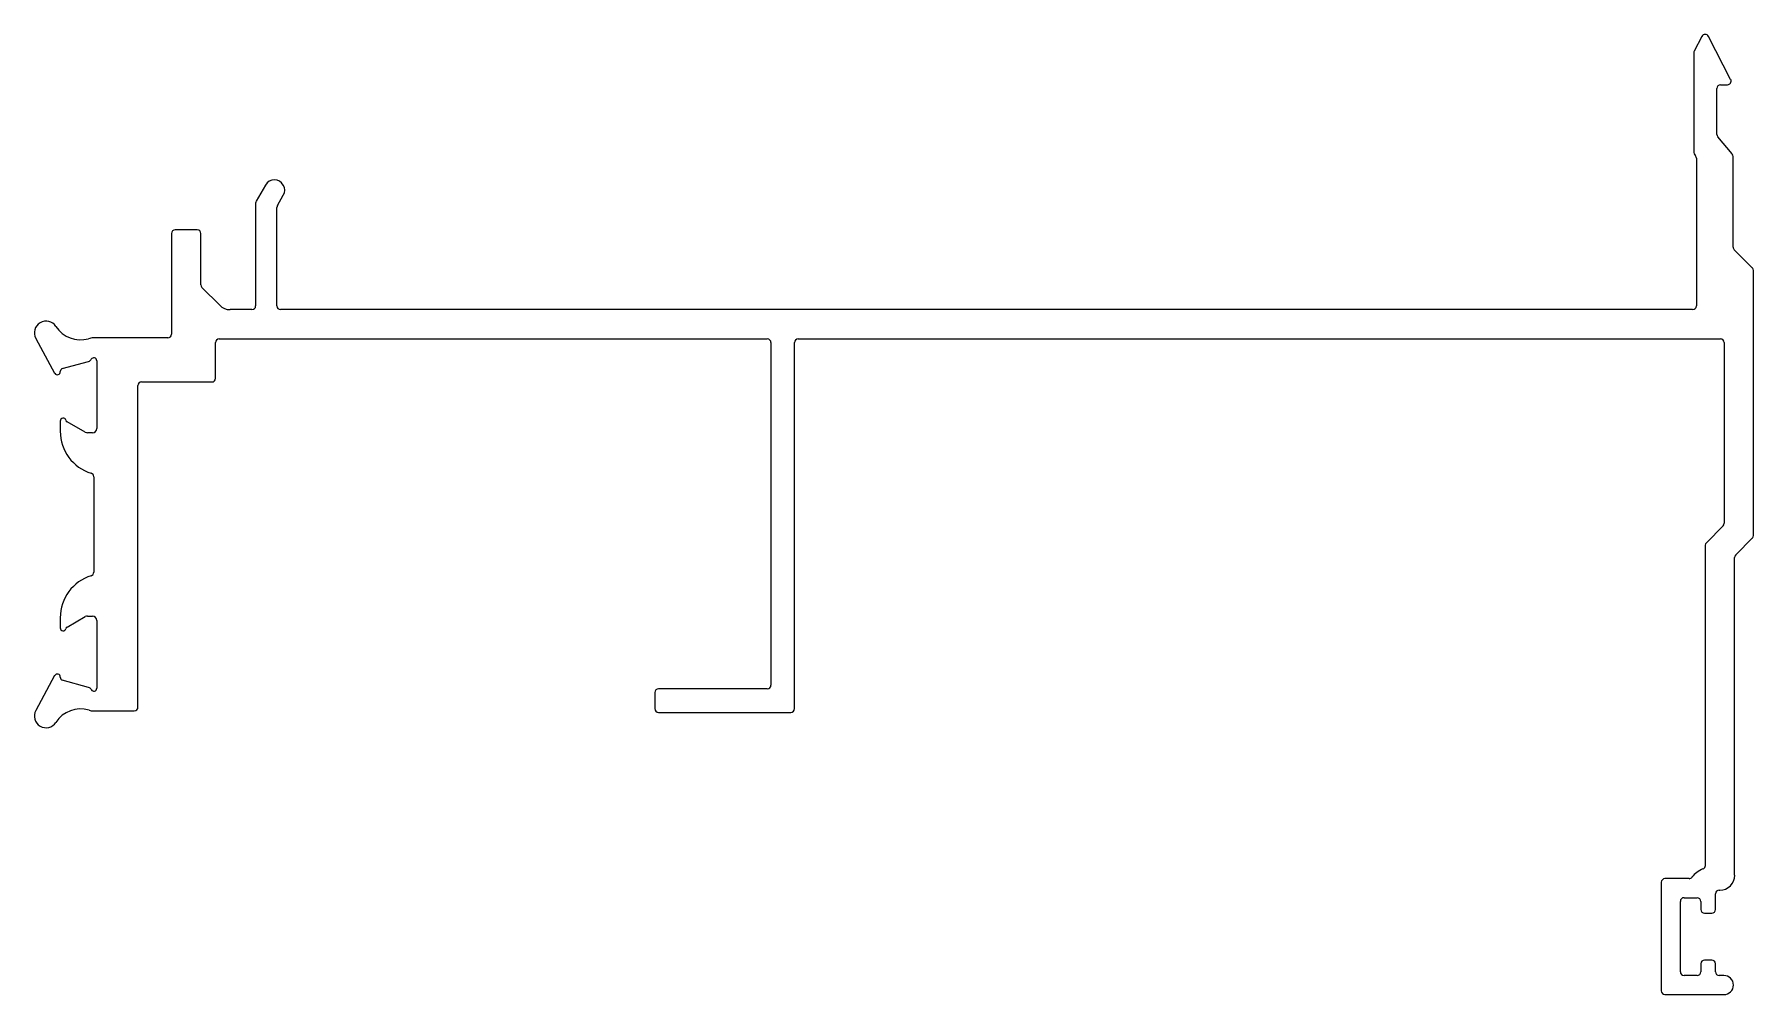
# Model space of a CAD drawing. Extents: x -53 to 65, y -13 to 52.
import ezdxf

# ---------------------------------------------------------------- set-up
doc = ezdxf.new("R2010")
doc.units = 0
doc.header["$MEASUREMENT"] = 0
doc.layers.get('0').update_dxf_attribs({"linetype": 'CONTINUOUS'})

msp = doc.modelspace()

# ---------------------------------------------------------------- linework, layer by layer
for p, q in [((61.11, 52.28), (60.59, 51.27)), ((63.07, 49.34), (61.56, 52.28)), ((60.56, 51.16), (60.56, 44.36)), ((62.13, 45.6), (62.13, 48.73)), ((62.38, 48.98), (62.85, 48.98)), ((63.18, 44.27), (62.19, 45.44)), ((60.62, 44.2), (60.68, 44.13)), ((60.73, 43.97), (60.73, 33.91)), ((63.23, 37.92), (63.23, 44.1)), ((-36.81, 42.15), (-37.45, 41.04)), ((-36, 40.75), (-35.6, 41.45)), ((-37.48, 40.91), (-37.48, 33.91)), ((-36.03, 33.91), (-36.03, 40.62)), ((-43.21, 38.85), (-43.22, 31.98)), ((-41.46, 39.1), (-42.96, 39.1)), ((-41.21, 35.35), (-41.21, 38.85)), ((64.56, 36.49), (63.31, 37.74)), ((-39.92, 33.96), (-41.14, 35.17)), ((64.63, 18.27), (64.63, 36.32)), ((-37.73, 33.66), (-39.22, 33.66)), ((60.48, 33.66), (-35.78, 33.66)), ((-52.47, 31.7), (-51.18, 29.32)), ((-43.47, 31.73), (-48.54, 31.73)), ((-39.96, 31.66), (-2.6, 31.66)), ((-0.5, 31.66), (62.38, 31.66)), ((-40.21, 28.98), (-40.21, 31.41)), ((-2.35, 31.41), (-2.35, 8.07)), ((-0.75, 6.47), (-0.75, 31.41)), ((62.63, 31.41), (62.63, 19.1)), ((-50.66, 29.64), (-48.87, 30.13)), ((-48.31, 30.18), (-48.31, 25.57)), ((-45.51, 6.57), (-45.51, 28.48)), ((-45.26, 28.73), (-40.46, 28.73)), ((-50.8, 26.06), (-50.8, 25.37)), ((-49.09, 25.31), (-50.33, 26.02)), ((-48.61, 25.27), (-48.94, 25.27)), ((-48.51, 22.27), (-48.51, 15.78)), ((62.56, 18.92), (61.42, 17.78)), ((61.34, 17.6), (61.34, -4.22)), ((63.42, 16.95), (64.56, 18.1)), ((63.34, -4.88), (63.34, 16.77)), ((-50.8, 12.67), (-50.8, 11.98)), ((-50.33, 12.03), (-49.09, 12.74)), ((-48.94, 12.78), (-48.61, 12.78)), ((-48.31, 12.48), (-48.31, 7.87)), ((-51.18, 8.73), (-52.47, 6.35)), ((-48.87, 7.91), (-50.66, 8.41)), ((-10.27, 7.57), (-10.27, 6.47)), ((-2.6, 7.82), (-10.02, 7.82)), ((-48.54, 6.32), (-45.75, 6.32)), ((-10.02, 6.22), (-1, 6.22)), ((58.34, -5.36), (58.34, -12.76)), ((60.24, -5.11), (58.59, -5.11)), ((59.64, -11.46), (59.64, -6.66)), ((59.89, -6.41), (60.79, -6.41)), ((61.04, -6.67), (61.04, -7.21)), ((62.04, -7.21), (62.04, -6.14)), ((62.29, -5.89), (62.33, -5.89)), ((61.29, -7.46), (61.79, -7.46)), ((60.79, -11.71), (59.89, -11.71)), ((61.04, -10.91), (61.04, -11.46)), ((61.79, -10.66), (61.29, -10.66)), ((62.04, -11.46), (62.04, -10.91)), ((62.61, -11.71), (62.29, -11.71)), ((58.59, -13.01), (62.61, -13.01))]:
    msp.add_line(p, q)
for centre, radius, start, end in [((61.33, 52.16), 0.25, 27.3589, 152.6411), ((60.81, 51.16), 0.25, 152.6411, 180), ((62.85, 49.23), 0.25, 270, 27.3589), ((62.38, 48.73), 0.25, 90, 180), ((62.38, 45.6), 0.25, 180, 220), ((60.81, 44.36), 0.25, 180, 220), ((60.48, 43.97), 0.25, 360, 40), ((62.98, 44.1), 0.254, 0, 40), ((-36.2, 41.8), 0.7, 330, 150), ((-37.23, 40.91), 0.25, 150, 180), ((-35.78, 40.62), 0.25, 150, 180), ((-42.96, 38.85), 0.25, 90, 180), ((-41.46, 38.85), 0.25, 0, 90), ((63.49, 37.92), 0.254, 180, 225), ((64.38, 36.32), 0.25, 0, 45), ((-40.96, 35.35), 0.25, 180, 225), ((-51.76, 32.08), 0.798, 32.8062, 208.4364), ((-39.22, 34.66), 1, 225, 270), ((-37.73, 33.91), 0.25, 270, 0), ((-35.78, 33.91), 0.25, 180, 270), ((60.48, 33.91), 0.25, 270, 360), ((-49.42, 33.59), 1.99, 212.797, 286.0323), ((-48.54, 30.7), 1.03, 90.1287, 108.5962), ((-48.54, 30.7), 1.03, 90.1287, 108.5962), ((-43.47, 31.98), 0.25, 270, 0), ((-39.96, 31.41), 0.25, 90, 180), ((-2.6, 31.41), 0.25, 0.1003, 89.8997), ((-0.5, 31.41), 0.25, 90, 180), ((62.38, 31.41), 0.25, 0, 90), ((-51, 29.42), 0.2, 208.4364, 4.6891), ((-50.6, 29.45), 0.2, 105.3574, 184.6891), ((-48.95, 30.42), 0.299, 285.3574, 331.601), ((-48.51, 30.18), 0.199, 358.6704, 151.6271), ((-45.26, 28.48), 0.25, 90, 180), ((-40.46, 28.98), 0.25, 270, 0), ((-50.6, 26.06), 0.2, 18.5904, 180), ((-50.23, 26.19), 0.2, 198.5904, 240), ((-47.81, 25.37), 2.99, 180.0001, 253.0038), ((-48.94, 25.57), 0.299, 240, 270), ((-48.61, 25.57), 0.299, 270, 360), ((-48.76, 22.27), 0.249, 360, 73.0038), ((62.38, 19.1), 0.25, 315, 0), ((61.59, 17.6), 0.25, 135, 180), ((64.38, 18.27), 0.25, 315, 360), ((63.59, 16.77), 0.25, 135, 180), ((-47.81, 12.67), 2.99, 106.9962, 179.9999), ((-48.76, 15.77), 0.249, 286.9976, 0.5268), ((-50.6, 11.98), 0.2, 180, 341.4096), ((-50.23, 11.85), 0.2, 120, 161.4096), ((-48.94, 12.48), 0.299, 90, 120), ((-48.61, 12.48), 0.299, 0.5928, 90.0269), ((-51, 8.63), 0.2, 355.3109, 151.5636), ((-50.6, 8.6), 0.2, 175.3109, 254.6426), ((-48.95, 7.63), 0.299, 28.399, 74.6426), ((-48.51, 7.86), 0.199, 208.3729, 1.3296), ((-10.02, 7.57), 0.25, 90, 180), ((-2.6, 8.07), 0.25, 270, 0), ((-51.76, 5.97), 0.798, 151.5636, 327.1938), ((-49.42, 4.45), 2, 72.9711, 147.1938), ((-48.54, 7.32), 0.998, 252.9711, 270), ((-45.75, 6.57), 0.248, 269.896, 0.4747), ((-10.02, 6.47), 0.25, 180, 270), ((-1, 6.47), 0.25, 270, 360), ((61.86, -6.14), 1.82, 111.9126, 141.7433), ((61.09, -4.22), 0.254, 291.9126, 360), ((58.59, -5.36), 0.25, 90, 180), ((60.24, -4.86), 0.254, 270, 321.7433), ((62.33, -4.88), 1.02, 270, 360), ((59.89, -6.66), 0.25, 90, 180), ((60.79, -6.67), 0.254, 0, 90), ((62.29, -6.14), 0.25, 90, 180), ((61.29, -7.21), 0.25, 180, 270), ((61.79, -7.21), 0.25, 270, 0), ((59.89, -11.46), 0.25, 180, 270), ((60.79, -11.46), 0.25, 270, 0), ((61.29, -10.91), 0.25, 90, 180), ((61.79, -10.91), 0.25, 360, 90), ((62.29, -11.46), 0.25, 180, 270), ((62.61, -12.36), 0.65, 270, 90), ((58.59, -12.76), 0.25, 180, 270)]:
    msp.add_arc(centre, radius, start, end)

doc.saveas('drawing.dxf')
